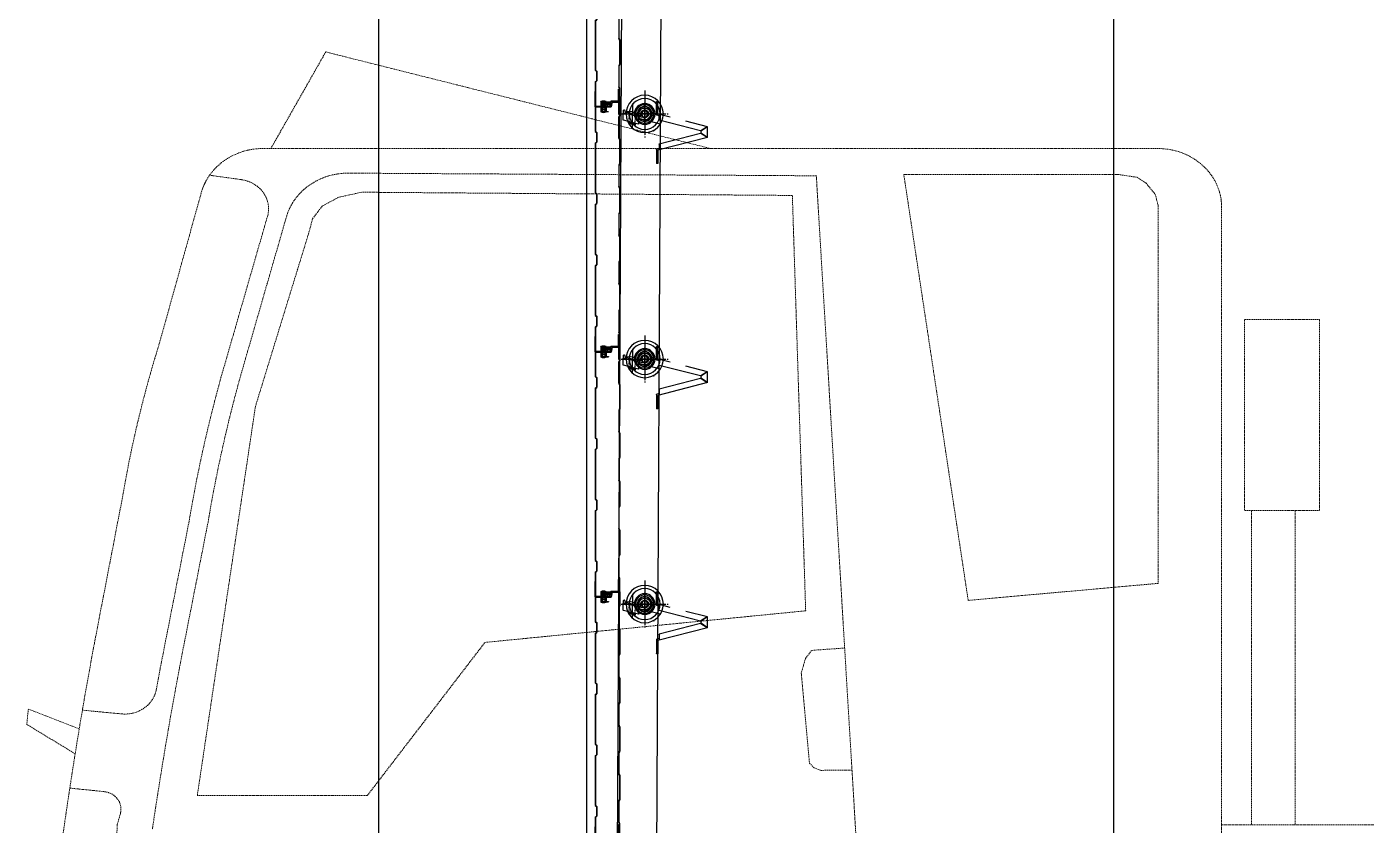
# Model space of a CAD drawing. Header units: millimetres. Extents: x 0 to 420000, y 0 to 297000.
# Drawn here: x 216794 to 219527, y 85034 to 86662 of the extents above; entities that cross this region are included whole.
import ezdxf

# ---------------------------------------------------------------- set-up
doc = ezdxf.new("R2010")
doc.units = ezdxf.units.MM
for name, pattern in [('CEN', [62, 60, -1, 0, -1]), ('HID', [2, 1.1, -0.9]), ('HIDDEN', [0.375, 0.25, -0.125])]:
    doc.linetypes.add(name, pattern=pattern)
for name, color, linetype in [('0-xref', 7, 'Continuous'), ('1', 3, 'Continuous'), ('8', 8, 'Continuous'), ('CEN', 1, 'CEN'), ('PANEL', 9, 'Continuous'), ('WID', 7, 'Continuous')]:
    doc.layers.add(name, color=color, linetype=linetype)
for name, color, linetype, lineweight in [('A-ELEV-LIN2', 7, 'Continuous', 25), ('A-XXXX-HATC', 8, 'Continuous', 18), ('A-XXXX-HID', 8, 'HIDDEN', 18)]:
    doc.layers.add(name, color=color, linetype=linetype, lineweight=lineweight)

# ---------------------------------------------------------------- blocks, each defined once
blk = doc.blocks.new('*X36')
at = {"color": 0}
for p, q in [((112.4, 374.8), (114.5, 376.8)), ((112.4, 374.9), (114.3, 376.8)), ((112.4, 375.1), (114.1, 376.8)), ((112.4, 375.2), (113.9, 376.8)), ((112.4, 375.4), (113.8, 376.8)), ((112.4, 375.6), (113.6, 376.8)), ((112.4, 375.8), (113.4, 376.8)), ((112.4, 376), (113.2, 376.8)), ((112.4, 376.1), (113.1, 376.8)), ((112.4, 376.3), (112.9, 376.8)), ((112.4, 376.5), (112.7, 376.8)), ((112.4, 376.7), (112.5, 376.8)), ((114.4, 374.8), (112.4, 376.8)), ((114.2, 374.8), (112.4, 376.6)), ((114, 374.8), (112.4, 376.4)), ((113.9, 374.8), (112.4, 376.2)), ((113.7, 374.8), (112.4, 376.1)), ((113.5, 374.8), (112.4, 375.9)), ((113.3, 374.8), (112.4, 375.7)), ((113.2, 374.8), (112.4, 375.5)), ((113, 374.8), (112.4, 375.3)), ((112.8, 374.8), (112.4, 375.2)), ((112.6, 374.8), (112.4, 375)), ((112.4, 374.8), (112.4, 374.8)), ((114.6, 374.8), (112.5, 376.8)), ((112.6, 374.8), (114.6, 376.8)), ((114.7, 374.8), (112.7, 376.8)), ((112.8, 374.8), (114.8, 376.8)), ((112.9, 374.8), (115, 376.8)), ((114.9, 374.8), (112.9, 376.8)), ((115.1, 374.8), (113, 376.8)), ((113.1, 374.8), (115.2, 376.8)), ((115.3, 374.8), (113.2, 376.8)), ((113.3, 374.8), (115.3, 376.8)), ((115.4, 374.8), (113.4, 376.8)), ((113.5, 374.8), (115.5, 376.8)), ((115.6, 374.8), (113.6, 376.8)), ((113.7, 374.8), (115.7, 376.8)), ((113.8, 374.8), (115.9, 376.8)), ((115.8, 374.8), (113.8, 376.8)), ((116, 374.8), (113.9, 376.8)), ((114, 374.8), (116.1, 376.8)), ((116.2, 374.8), (114.1, 376.8)), ((114.2, 374.8), (116.2, 376.8)), ((116.3, 374.8), (114.3, 376.8)), ((114.4, 374.8), (116.4, 376.8)), ((114.5, 374.8), (116.6, 376.8)), ((116.5, 374.8), (114.5, 376.8)), ((116.7, 374.8), (114.6, 376.8)), ((114.7, 374.8), (116.8, 376.8)), ((116.9, 374.8), (114.8, 376.8)), ((114.9, 374.8), (116.9, 376.8)), ((117, 374.8), (115, 376.8)), ((115.1, 374.8), (117.1, 376.8)), ((115.2, 374.8), (117.3, 376.8)), ((117.2, 374.8), (115.2, 376.8)), ((117.4, 374.8), (115.3, 376.8)), ((115.4, 374.8), (117.5, 376.8)), ((117.6, 374.8), (115.5, 376.8)), ((115.6, 374.8), (117.6, 376.8)), ((117.7, 374.8), (115.7, 376.8)), ((115.8, 374.8), (117.8, 376.8)), ((117.9, 374.8), (115.9, 376.8)), ((116, 374.8), (118, 376.8)), ((116.1, 374.8), (118.2, 376.8)), ((118.1, 374.8), (116.1, 376.8)), ((118.3, 374.8), (116.2, 376.8)), ((116.3, 374.8), (118.4, 376.8)), ((118.5, 374.8), (116.4, 376.8)), ((116.5, 374.8), (118.5, 376.8)), ((118.6, 374.8), (116.6, 376.8)), ((116.7, 374.8), (118.7, 376.8)), ((116.8, 374.8), (118.9, 376.8)), ((118.8, 374.8), (116.8, 376.8)), ((119, 374.8), (116.9, 376.8)), ((117, 374.8), (119.1, 376.8)), ((119.2, 374.8), (117.1, 376.8)), ((117.2, 374.8), (119.2, 376.8)), ((119.3, 374.8), (117.3, 376.8)), ((117.4, 374.8), (119.4, 376.8)), ((117.5, 374.8), (119.6, 376.8)), ((119.5, 374.8), (117.5, 376.8)), ((119.7, 374.8), (117.6, 376.8)), ((117.7, 374.8), (119.8, 376.8)), ((119.9, 374.8), (117.8, 376.8)), ((117.9, 374.8), (119.9, 376.8)), ((120, 374.8), (118, 376.8)), ((118.1, 374.8), (120.1, 376.8)), ((118.2, 374.8), (120.3, 376.8)), ((120.2, 374.8), (118.2, 376.8)), ((120.4, 374.8), (118.3, 376.8)), ((118.4, 374.8), (120.5, 376.8)), ((120.6, 374.8), (118.5, 376.8)), ((118.6, 374.8), (120.7, 376.8)), ((120.8, 374.8), (118.7, 376.8)), ((118.8, 374.8), (120.8, 376.8)), ((120.9, 374.8), (118.9, 376.8)), ((119, 374.8), (121, 376.8)), ((119.1, 374.8), (121.2, 376.8)), ((121.1, 374.8), (119.1, 376.8)), ((121.3, 374.8), (119.2, 376.8)), ((119.3, 374.8), (121.4, 376.8)), ((121.5, 374.8), (119.4, 376.8)), ((119.5, 374.8), (121.5, 376.8)), ((121.6, 374.8), (119.6, 376.8)), ((119.7, 374.8), (121.7, 376.8)), ((119.8, 374.8), (121.9, 376.8)), ((121.8, 374.8), (119.8, 376.8)), ((122, 374.8), (119.9, 376.8)), ((120, 374.8), (122.1, 376.8)), ((122.2, 374.8), (120.1, 376.8)), ((120.2, 374.8), (122.2, 376.8)), ((122.3, 374.8), (120.3, 376.8)), ((120.4, 374.8), (122.4, 376.8)), ((120.5, 374.8), (122.6, 376.8)), ((122.5, 374.8), (120.5, 376.8)), ((122.7, 374.8), (120.6, 376.8)), ((120.7, 374.8), (122.8, 376.8)), ((122.9, 374.8), (120.8, 376.8)), ((120.9, 374.8), (123, 376.8)), ((123.1, 374.8), (121, 376.8)), ((121.1, 374.8), (123.1, 376.8)), ((123.2, 374.8), (121.2, 376.8)), ((121.3, 374.8), (123.3, 376.8)), ((121.4, 374.8), (123.5, 376.8)), ((123.4, 374.8), (121.4, 376.8)), ((123.6, 374.8), (121.5, 376.8)), ((121.6, 374.8), (123.7, 376.8)), ((123.8, 374.8), (121.7, 376.8)), ((121.8, 374.8), (123.8, 376.8)), ((123.9, 374.8), (121.9, 376.8)), ((122, 374.8), (124, 376.8)), ((122.1, 374.8), (124.2, 376.8)), ((124.1, 374.8), (122.1, 376.8)), ((124.3, 374.8), (122.2, 376.8)), ((122.3, 374.8), (124.4, 376.8)), ((124.5, 374.8), (122.4, 376.8)), ((122.5, 374.8), (124.5, 376.8)), ((124.6, 374.8), (122.6, 376.8)), ((122.7, 374.8), (124.7, 376.8)), ((122.8, 374.8), (124.9, 376.8)), ((124.8, 374.8), (122.8, 376.8)), ((125, 374.8), (122.9, 376.8)), ((123, 374.8), (125.1, 376.8)), ((125.2, 374.8), (123.1, 376.8)), ((123.2, 374.8), (125.2, 376.8)), ((125.3, 374.8), (123.3, 376.8)), ((123.4, 374.8), (125.4, 376.8)), ((125.5, 374.8), (123.5, 376.8)), ((123.6, 374.8), (125.6, 376.8)), ((123.7, 374.8), (125.8, 376.8)), ((125.7, 374.8), (123.7, 376.8)), ((125.9, 374.8), (123.8, 376.8)), ((123.9, 374.8), (126, 376.8)), ((126.1, 374.8), (124, 376.8)), ((124.1, 374.8), (126.1, 376.8)), ((126.2, 374.8), (124.2, 376.8)), ((124.3, 374.8), (126.3, 376.8)), ((124.4, 374.8), (126.5, 376.8)), ((126.4, 374.8), (124.4, 376.8)), ((126.6, 374.8), (124.5, 376.8)), ((124.6, 374.8), (126.7, 376.8)), ((126.8, 374.8), (124.7, 376.8)), ((124.8, 374.8), (126.8, 376.8)), ((126.9, 374.8), (124.9, 376.8)), ((125, 374.8), (127, 376.8)), ((125.1, 374.8), (127.2, 376.8)), ((127.1, 374.8), (125.1, 376.8)), ((127.3, 374.8), (125.2, 376.8)), ((125.3, 374.8), (127.4, 376.8)), ((127.5, 374.8), (125.4, 376.8)), ((125.5, 374.8), (127.5, 376.8)), ((127.6, 374.8), (125.6, 376.8)), ((125.7, 374.8), (127.7, 376.8)), ((127.8, 374.8), (125.8, 376.8)), ((125.9, 374.8), (127.9, 376.8)), ((126, 374.8), (128.1, 376.8)), ((128, 374.8), (126, 376.8)), ((128.2, 374.8), (126.1, 376.8)), ((126.2, 374.8), (128.3, 376.8)), ((128.4, 374.8), (126.3, 376.8)), ((126.4, 374.8), (128.4, 376.8)), ((128.5, 374.8), (126.5, 376.8)), ((126.6, 374.8), (128.6, 376.8)), ((126.7, 374.8), (128.8, 376.8)), ((128.7, 374.8), (126.7, 376.8)), ((128.9, 374.8), (126.8, 376.8)), ((126.9, 374.8), (129, 376.8)), ((129.1, 374.8), (127, 376.8)), ((127.1, 374.8), (129.1, 376.8)), ((129.2, 374.8), (127.2, 376.8)), ((127.3, 374.8), (129.3, 376.8)), ((127.4, 374.8), (129.5, 376.8)), ((129.4, 374.8), (127.4, 376.8)), ((129.6, 374.8), (127.5, 376.8)), ((127.6, 374.8), (129.7, 376.8)), ((129.8, 374.8), (127.7, 376.8)), ((127.8, 374.8), (129.8, 376.8)), ((129.9, 374.8), (127.9, 376.8)), ((128, 374.8), (130, 376.8)), ((128.1, 374.8), (130.2, 376.8)), ((130.1, 374.8), (128.1, 376.8)), ((130.3, 374.8), (128.2, 376.8)), ((128.3, 374.8), (130.4, 376.8)), ((130.5, 374.8), (128.4, 376.8)), ((128.5, 374.8), (130.6, 376.8)), ((130.7, 374.8), (128.6, 376.8)), ((128.7, 374.8), (130.7, 376.8)), ((130.8, 374.8), (128.8, 376.8)), ((128.9, 374.8), (130.9, 376.8)), ((129, 374.8), (131.1, 376.8)), ((131, 374.8), (129, 376.8)), ((131.2, 374.8), (129.1, 376.8)), ((129.2, 374.8), (131.3, 376.8)), ((131.4, 374.8), (129.3, 376.8)), ((129.4, 374.8), (131.4, 376.8)), ((131.5, 374.8), (129.5, 376.8)), ((129.6, 374.8), (131.6, 376.8)), ((129.7, 374.8), (131.8, 376.8)), ((131.7, 374.8), (129.7, 376.8)), ((131.9, 374.8), (129.8, 376.8)), ((129.9, 374.8), (132, 376.8)), ((132.1, 374.8), (130, 376.8)), ((130.1, 374.8), (132.1, 376.8)), ((132.2, 374.8), (130.2, 376.8)), ((130.3, 374.8), (132.3, 376.8)), ((130.4, 374.8), (132.5, 376.8)), ((132.4, 374.8), (130.4, 376.8)), ((132.6, 374.8), (130.5, 376.8)), ((130.6, 374.8), (132.7, 376.8)), ((132.8, 374.8), (130.7, 376.8)), ((130.8, 374.8), (132.9, 376.8)), ((133, 374.8), (130.9, 376.8)), ((131, 374.8), (133, 376.8)), ((133.1, 374.8), (131.1, 376.8)), ((131.2, 374.8), (133.2, 376.8)), ((131.3, 374.8), (133.4, 376.8)), ((133.3, 374.8), (131.3, 376.8)), ((133.5, 374.8), (131.4, 376.8)), ((131.5, 374.8), (133.6, 376.8)), ((133.7, 374.8), (131.6, 376.8)), ((131.7, 374.8), (133.7, 376.8)), ((133.8, 374.8), (131.8, 376.8)), ((131.9, 374.8), (133.9, 376.8)), ((132, 374.8), (134.1, 376.8)), ((134, 374.8), (132, 376.8)), ((134.2, 374.8), (132.1, 376.8)), ((132.2, 374.8), (134.3, 376.8)), ((134.4, 374.8), (132.3, 376.8)), ((132.4, 374.8), (134.4, 376.8)), ((134.5, 374.8), (132.5, 376.8)), ((132.6, 374.8), (134.6, 376.8)), ((132.7, 374.8), (134.8, 376.8)), ((134.7, 374.8), (132.7, 376.8)), ((134.9, 374.8), (132.8, 376.8)), ((132.9, 374.8), (135, 376.8)), ((135.1, 374.8), (133, 376.8)), ((133.1, 374.8), (135.1, 376.8)), ((135.2, 374.8), (133.2, 376.8)), ((133.3, 374.8), (135.3, 376.8)), ((135.4, 374.8), (133.4, 376.8)), ((133.5, 374.8), (135.5, 376.8)), ((133.6, 374.8), (135.7, 376.8)), ((135.6, 374.8), (133.6, 376.8)), ((135.8, 374.8), (133.7, 376.8)), ((133.8, 374.8), (135.9, 376.8)), ((136, 374.8), (133.9, 376.8)), ((134, 374.8), (136, 376.8)), ((136.1, 374.8), (134.1, 376.8)), ((134.2, 374.8), (136.2, 376.8)), ((134.3, 374.8), (136.4, 376.8)), ((136.3, 374.8), (134.3, 376.8)), ((136.5, 374.8), (134.4, 376.8)), ((134.5, 374.8), (136.6, 376.8)), ((136.7, 374.8), (134.6, 376.8)), ((134.7, 374.8), (136.7, 376.8)), ((136.8, 374.8), (134.8, 376.8)), ((134.9, 374.8), (136.9, 376.8)), ((136.9, 374.9), (135, 376.8)), ((135, 374.8), (136.9, 376.6)), ((136.9, 375.1), (135.1, 376.8)), ((135.2, 374.8), (136.9, 376.4)), ((136.9, 375.2), (135.3, 376.8)), ((135.4, 374.8), (136.9, 376.2)), ((136.9, 375.4), (135.5, 376.8)), ((135.6, 374.8), (136.9, 376.1)), ((136.9, 375.6), (135.7, 376.8)), ((135.8, 374.8), (136.9, 375.9)), ((136.9, 375.8), (135.9, 376.8)), ((135.9, 374.8), (136.9, 375.7)), ((136.9, 375.9), (136, 376.8)), ((136.1, 374.8), (136.9, 375.5)), ((136.9, 376.1), (136.2, 376.8)), ((136.3, 374.8), (136.9, 375.4)), ((136.9, 376.3), (136.4, 376.8)), ((136.5, 374.8), (136.9, 375.2)), ((136.9, 376.5), (136.6, 376.8)), ((136.6, 374.8), (136.9, 375)), ((136.9, 376.7), (136.7, 376.8)), ((136.8, 374.8), (136.9, 374.8))]:
    blk.add_line(p, q, dxfattribs=at)
blk = doc.blocks.new('*X35')
at = {"color": 0}
for p, q in [((586.9, 374.9), (588.8, 376.8)), ((586.9, 375.1), (588.6, 376.8)), ((586.9, 375.3), (588.4, 376.8)), ((586.9, 375.5), (588.2, 376.8)), ((586.9, 375.6), (588.1, 376.8)), ((586.9, 375.8), (587.9, 376.8)), ((586.9, 376), (587.7, 376.8)), ((586.9, 376.2), (587.5, 376.8)), ((586.9, 376.3), (587.3, 376.8)), ((586.9, 376.5), (587.2, 376.8)), ((586.9, 376.7), (587, 376.8)), ((588.9, 374.8), (586.9, 376.7)), ((588.7, 374.8), (586.9, 376.6)), ((588.5, 374.8), (586.9, 376.4)), ((588.3, 374.8), (586.9, 376.2)), ((588.2, 374.8), (586.9, 376)), ((588, 374.8), (586.9, 375.8)), ((587.8, 374.8), (586.9, 375.7)), ((587.6, 374.8), (586.9, 375.5)), ((587.4, 374.8), (586.9, 375.3)), ((587.3, 374.8), (586.9, 375.1)), ((587.1, 374.8), (586.9, 375)), ((586.9, 374.8), (586.9, 374.8)), ((589, 374.8), (587, 376.8)), ((587.1, 374.8), (589.1, 376.8)), ((587.2, 374.8), (589.3, 376.8)), ((589.2, 374.8), (587.2, 376.8)), ((589.4, 374.8), (587.3, 376.8)), ((587.4, 374.8), (589.5, 376.8)), ((589.6, 374.8), (587.5, 376.8)), ((587.6, 374.8), (589.6, 376.8)), ((589.7, 374.8), (587.7, 376.8)), ((587.8, 374.8), (589.8, 376.8)), ((587.9, 374.8), (590, 376.8)), ((589.9, 374.8), (587.9, 376.8)), ((590.1, 374.8), (588, 376.8)), ((588.1, 374.8), (590.2, 376.8)), ((590.3, 374.8), (588.2, 376.8)), ((588.3, 374.8), (590.3, 376.8)), ((590.4, 374.8), (588.4, 376.8)), ((588.5, 374.8), (590.5, 376.8)), ((590.6, 374.8), (588.6, 376.8)), ((588.7, 374.8), (590.7, 376.8)), ((588.8, 374.8), (590.9, 376.8)), ((590.8, 374.8), (588.8, 376.8)), ((591, 374.8), (588.9, 376.8)), ((589, 374.8), (591.1, 376.8)), ((591.2, 374.8), (589.1, 376.8)), ((589.2, 374.8), (591.2, 376.8)), ((591.3, 374.8), (589.3, 376.8)), ((589.4, 374.8), (591.4, 376.8)), ((589.5, 374.8), (591.6, 376.8)), ((591.5, 374.8), (589.5, 376.8)), ((591.7, 374.8), (589.6, 376.8)), ((589.7, 374.8), (591.8, 376.8)), ((591.9, 374.8), (589.8, 376.8)), ((589.9, 374.8), (591.9, 376.8)), ((592, 374.8), (590, 376.8)), ((590.1, 374.8), (592.1, 376.8)), ((590.2, 374.8), (592.3, 376.8)), ((592.2, 374.8), (590.2, 376.8)), ((592.4, 374.8), (590.3, 376.8)), ((590.4, 374.8), (592.5, 376.8)), ((592.6, 374.8), (590.5, 376.8)), ((590.6, 374.8), (592.6, 376.8)), ((592.7, 374.8), (590.7, 376.8)), ((590.8, 374.8), (592.8, 376.8)), ((592.9, 374.8), (590.9, 376.8)), ((591, 374.8), (593, 376.8)), ((591.1, 374.8), (593.2, 376.8)), ((593.1, 374.8), (591.1, 376.8)), ((593.3, 374.8), (591.2, 376.8)), ((591.3, 374.8), (593.4, 376.8)), ((593.5, 374.8), (591.4, 376.8)), ((591.5, 374.8), (593.5, 376.8)), ((593.6, 374.8), (591.6, 376.8)), ((591.7, 374.8), (593.7, 376.8)), ((591.8, 374.8), (593.9, 376.8)), ((593.8, 374.8), (591.8, 376.8)), ((594, 374.8), (591.9, 376.8)), ((592, 374.8), (594.1, 376.8)), ((594.2, 374.8), (592.1, 376.8)), ((592.2, 374.8), (594.2, 376.8)), ((594.3, 374.8), (592.3, 376.8)), ((592.4, 374.8), (594.4, 376.8)), ((592.5, 374.8), (594.6, 376.8)), ((594.5, 374.8), (592.5, 376.8)), ((594.7, 374.8), (592.6, 376.8)), ((592.7, 374.8), (594.8, 376.8)), ((594.9, 374.8), (592.8, 376.8)), ((592.9, 374.8), (594.9, 376.8)), ((595, 374.8), (593, 376.8)), ((593.1, 374.8), (595.1, 376.8)), ((593.2, 374.8), (595.3, 376.8)), ((595.2, 374.8), (593.2, 376.8)), ((595.4, 374.8), (593.3, 376.8)), ((593.4, 374.8), (595.5, 376.8)), ((595.6, 374.8), (593.5, 376.8)), ((593.6, 374.8), (595.7, 376.8)), ((595.8, 374.8), (593.7, 376.8)), ((593.8, 374.8), (595.8, 376.8)), ((595.9, 374.8), (593.9, 376.8)), ((594, 374.8), (596, 376.8)), ((594.1, 374.8), (596.2, 376.8)), ((596.1, 374.8), (594.1, 376.8)), ((596.3, 374.8), (594.2, 376.8)), ((594.3, 374.8), (596.4, 376.8)), ((596.5, 374.8), (594.4, 376.8)), ((594.5, 374.8), (596.5, 376.8)), ((596.6, 374.8), (594.6, 376.8)), ((594.7, 374.8), (596.7, 376.8)), ((594.8, 374.8), (596.9, 376.8)), ((596.8, 374.8), (594.8, 376.8)), ((597, 374.8), (594.9, 376.8)), ((595, 374.8), (597.1, 376.8)), ((597.2, 374.8), (595.1, 376.8)), ((595.2, 374.8), (597.2, 376.8)), ((597.3, 374.8), (595.3, 376.8)), ((595.4, 374.8), (597.4, 376.8)), ((595.5, 374.8), (597.6, 376.8)), ((597.5, 374.8), (595.5, 376.8)), ((597.7, 374.8), (595.6, 376.8)), ((595.7, 374.8), (597.8, 376.8)), ((597.9, 374.8), (595.8, 376.8)), ((595.9, 374.8), (598, 376.8)), ((598, 374.8), (596, 376.8)), ((596.1, 374.8), (598.1, 376.8)), ((598.2, 374.8), (596.2, 376.8)), ((596.3, 374.8), (598.3, 376.8)), ((596.4, 374.8), (598.5, 376.8)), ((598.4, 374.8), (596.4, 376.8)), ((598.6, 374.8), (596.5, 376.8)), ((596.6, 374.8), (598.7, 376.8)), ((598.8, 374.8), (596.7, 376.8)), ((596.8, 374.8), (598.8, 376.8)), ((598.9, 374.8), (596.9, 376.8)), ((597, 374.8), (599, 376.8)), ((597.1, 374.8), (599.2, 376.8)), ((599.1, 374.8), (597.1, 376.8)), ((599.3, 374.8), (597.2, 376.8)), ((597.3, 374.8), (599.4, 376.8)), ((599.5, 374.8), (597.4, 376.8)), ((597.5, 374.8), (599.5, 376.8)), ((599.6, 374.8), (597.6, 376.8)), ((597.7, 374.8), (599.7, 376.8)), ((597.8, 374.8), (599.9, 376.8)), ((599.8, 374.8), (597.8, 376.8)), ((600, 374.8), (597.9, 376.8)), ((598, 374.8), (600.1, 376.8)), ((600.2, 374.8), (598.1, 376.8)), ((598.2, 374.8), (600.2, 376.8)), ((600.3, 374.8), (598.3, 376.8)), ((598.4, 374.8), (600.4, 376.8)), ((600.5, 374.8), (598.5, 376.8)), ((598.6, 374.8), (600.6, 376.8)), ((598.7, 374.8), (600.8, 376.8)), ((600.7, 374.8), (598.7, 376.8)), ((600.9, 374.8), (598.8, 376.8)), ((598.9, 374.8), (601, 376.8)), ((601.1, 374.8), (599, 376.8)), ((599.1, 374.8), (601.1, 376.8)), ((601.2, 374.8), (599.2, 376.8)), ((599.3, 374.8), (601.3, 376.8)), ((599.4, 374.8), (601.5, 376.8)), ((601.4, 374.8), (599.4, 376.8)), ((601.6, 374.8), (599.5, 376.8)), ((599.6, 374.8), (601.7, 376.8)), ((601.8, 374.8), (599.7, 376.8)), ((599.8, 374.8), (601.8, 376.8)), ((601.9, 374.8), (599.9, 376.8)), ((600, 374.8), (602, 376.8)), ((600.1, 374.8), (602.2, 376.8)), ((602.1, 374.8), (600.1, 376.8)), ((602.3, 374.8), (600.2, 376.8)), ((600.3, 374.8), (602.4, 376.8)), ((602.5, 374.8), (600.4, 376.8)), ((600.5, 374.8), (602.5, 376.8)), ((602.6, 374.8), (600.6, 376.8)), ((600.7, 374.8), (602.7, 376.8)), ((600.8, 374.8), (602.9, 376.8)), ((602.8, 374.8), (600.8, 376.8)), ((603, 374.8), (600.9, 376.8)), ((601, 374.8), (603.1, 376.8)), ((603.2, 374.8), (601.1, 376.8)), ((601.2, 374.8), (603.3, 376.8)), ((603.4, 374.8), (601.3, 376.8)), ((601.4, 374.8), (603.4, 376.8)), ((603.5, 374.8), (601.5, 376.8)), ((601.6, 374.8), (603.6, 376.8)), ((601.7, 374.8), (603.8, 376.8)), ((603.7, 374.8), (601.7, 376.8)), ((603.9, 374.8), (601.8, 376.8)), ((601.9, 374.8), (604, 376.8)), ((604.1, 374.8), (602, 376.8)), ((602.1, 374.8), (604.1, 376.8)), ((604.2, 374.8), (602.2, 376.8)), ((602.3, 374.8), (604.3, 376.8)), ((602.4, 374.8), (604.5, 376.8)), ((604.4, 374.8), (602.4, 376.8)), ((604.6, 374.8), (602.5, 376.8)), ((602.6, 374.8), (604.7, 376.8)), ((604.8, 374.8), (602.7, 376.8)), ((602.8, 374.8), (604.8, 376.8)), ((604.9, 374.8), (602.9, 376.8)), ((603, 374.8), (605, 376.8)), ((603.1, 374.8), (605.2, 376.8)), ((605.1, 374.8), (603.1, 376.8)), ((605.3, 374.8), (603.2, 376.8)), ((603.3, 374.8), (605.4, 376.8)), ((605.5, 374.8), (603.4, 376.8)), ((603.5, 374.8), (605.6, 376.8)), ((605.7, 374.8), (603.6, 376.8)), ((603.7, 374.8), (605.7, 376.8)), ((605.8, 374.8), (603.8, 376.8)), ((603.9, 374.8), (605.9, 376.8)), ((604, 374.8), (606.1, 376.8)), ((606, 374.8), (604, 376.8)), ((606.2, 374.8), (604.1, 376.8)), ((604.2, 374.8), (606.3, 376.8)), ((606.4, 374.8), (604.3, 376.8)), ((604.4, 374.8), (606.4, 376.8)), ((606.5, 374.8), (604.5, 376.8)), ((604.6, 374.8), (606.6, 376.8)), ((604.7, 374.8), (606.8, 376.8)), ((606.7, 374.8), (604.7, 376.8)), ((606.9, 374.8), (604.8, 376.8)), ((604.9, 374.8), (607, 376.8)), ((607.1, 374.8), (605, 376.8)), ((605.1, 374.8), (607.1, 376.8)), ((607.2, 374.8), (605.2, 376.8)), ((605.3, 374.8), (607.3, 376.8)), ((605.4, 374.8), (607.5, 376.8)), ((607.4, 374.8), (605.4, 376.8)), ((607.6, 374.8), (605.5, 376.8)), ((605.6, 374.8), (607.7, 376.8)), ((607.8, 374.8), (605.7, 376.8)), ((605.8, 374.8), (607.8, 376.8)), ((607.9, 374.8), (605.9, 376.8)), ((606, 374.8), (608, 376.8)), ((608.1, 374.8), (606.1, 376.8)), ((606.2, 374.8), (608.2, 376.8)), ((606.3, 374.8), (608.4, 376.8)), ((608.3, 374.8), (606.3, 376.8)), ((608.5, 374.8), (606.4, 376.8)), ((606.5, 374.8), (608.6, 376.8)), ((608.7, 374.8), (606.6, 376.8)), ((606.7, 374.8), (608.7, 376.8)), ((608.8, 374.8), (606.8, 376.8)), ((606.9, 374.8), (608.9, 376.8)), ((607, 374.8), (609.1, 376.8)), ((609, 374.8), (607, 376.8)), ((609.2, 374.8), (607.1, 376.8)), ((607.2, 374.8), (609.3, 376.8)), ((609.4, 374.8), (607.3, 376.8)), ((607.4, 374.8), (609.4, 376.8)), ((609.5, 374.8), (607.5, 376.8)), ((607.6, 374.8), (609.6, 376.8)), ((607.7, 374.8), (609.8, 376.8)), ((609.7, 374.8), (607.7, 376.8)), ((609.9, 374.8), (607.8, 376.8)), ((607.9, 374.8), (610, 376.8)), ((610.1, 374.8), (608, 376.8)), ((608.1, 374.8), (610.1, 376.8)), ((610.2, 374.8), (608.2, 376.8)), ((608.3, 374.8), (610.3, 376.8)), ((610.4, 374.8), (608.4, 376.8)), ((608.5, 374.8), (610.5, 376.8)), ((608.6, 374.8), (610.7, 376.8)), ((610.6, 374.8), (608.6, 376.8)), ((610.8, 374.8), (608.7, 376.8)), ((608.8, 374.8), (610.9, 376.8)), ((611, 374.8), (608.9, 376.8)), ((609, 374.8), (611, 376.8)), ((611.1, 374.8), (609.1, 376.8)), ((609.2, 374.8), (611.2, 376.8)), ((611.3, 374.8), (609.3, 376.8)), ((611.4, 374.9), (609.4, 376.8)), ((609.5, 374.8), (611.4, 376.6)), ((611.4, 375), (609.6, 376.8)), ((609.7, 374.8), (611.4, 376.4)), ((611.4, 375.2), (609.8, 376.8)), ((609.9, 374.8), (611.4, 376.3)), ((611.4, 375.4), (610, 376.8)), ((610, 374.8), (611.4, 376.1)), ((611.4, 375.6), (610.1, 376.8)), ((610.2, 374.8), (611.4, 375.9)), ((611.4, 375.7), (610.3, 376.8)), ((610.4, 374.8), (611.4, 375.7)), ((611.4, 375.9), (610.5, 376.8)), ((610.6, 374.8), (611.4, 375.6)), ((611.4, 376.1), (610.7, 376.8)), ((610.7, 374.8), (611.4, 375.4)), ((611.4, 376.3), (610.8, 376.8)), ((610.9, 374.8), (611.4, 375.2)), ((611.4, 376.4), (611, 376.8)), ((611.1, 374.8), (611.4, 375)), ((611.4, 376.6), (611.2, 376.8)), ((611.3, 374.8), (611.4, 374.9))]:
    blk.add_line(p, q, dxfattribs=at)
blk = doc.blocks.new('OHD-550-S')
at = {"layer": 'A-XXXX-HATC'}
h = blk.add_hatch(dxfattribs=at)
h.set_pattern_fill('ANSI37', color=256, scale=0.1)
h.paths.add_polyline_path([(-7.8, -10), (-7.3, -10), (-7.3, -10.5, -0.183952), (-18.3, -10.5), (-18.3, -10), (-17.8, -10), (-17.8, 0), (-18.3, 0, -0.183952), (-7.3, 0), (-7.8, 0)])
h.paths.add_polyline_path([(-9.8, -4), (-9.8, -1.5, 0.353166), (-10, -1.3, 0.106822), (-15.7, -1.3, 0.353165), (-15.8, -1.5), (-15.8, -4, 0.414214), (-15.6, -4.2), (-10, -4.2, 0.414214)], flags=16)
h.paths.add_polyline_path([(-10, -6.2), (-15.6, -6.2, 0.414214), (-15.8, -6.4), (-15.8, -9, 0.353167), (-15.7, -9.2, 0.106822), (-10, -9.2, 0.353167), (-9.8, -9), (-9.8, -6.4, 0.414214)], flags=16)
h = blk.add_hatch(dxfattribs=at)
h.set_pattern_fill('ANSI37', color=256, scale=0.1)
h.paths.add_polyline_path([(-7.8, -500), (-7.3, -500, -0.183952), (-18.3, -500), (-17.8, -500), (-17.8, -490), (-18.3, -490), (-18.3, -489.5, -0.183952), (-7.3, -489.5), (-7.3, -490), (-7.8, -490)])
h.paths.add_polyline_path([(-9.8, -495.9, 0.414214), (-10, -495.8), (-15.6, -495.8, 0.414214), (-15.8, -495.9), (-15.8, -498.5, 0.353166), (-15.7, -498.7, 0.106822), (-10, -498.7, 0.353167), (-9.8, -498.5)], flags=16)
h.paths.add_polyline_path([(-9.8, -493.5), (-9.8, -491, 0.353166), (-10, -490.8, 0.106822), (-15.7, -490.8, 0.353167), (-15.8, -491), (-15.8, -493.5, 0.414214), (-15.6, -493.8), (-10, -493.8, 0.414214)], flags=16)
h = blk.add_hatch(dxfattribs=at)
h.set_pattern_fill('ANSI37', color=256, scale=0.1)
h.paths.add_polyline_path([(-4.5, -491), (-3.6, -490.9), (1.6, -491.4, -0.151824), (3.1, -492.7, -0.386669), (2.9, -496.4, -0.178134), (1.2, -496.4, -0.298755), (0.8, -492.4, 0.584984), (0.6, -492), (-2.2, -491.8, 0.709673), (-2.3, -492, -1.396457), (-7.3, -494.2), (-7.3, -493.7, -0.389014)])
h.paths.add_polyline_path([(1.6, -495.9, -0.329487), (1.6, -492.2, -0.09197), (2.6, -493, -0.386814), (2.5, -495.9, -0.102245)], flags=16)
for p, q in [((-29.8, 0), (-29.8, -50.6)), ((-29.8, 0), (-17.8, 0)), ((-17.8, -10), (-17.8, 0)), ((-7.8, -10), (-7.8, 0)), ((-7.8, 0), (2.2, 0)), ((4.2, 10), (2.2, 0)), ((4.6, 9.5), (2.6, -0.5)), ((4.2, 10), (20.2, 10)), ((4.6, 9.5), (19.7, 9.5)), ((19.7, 9.5), (19.7, -17.2)), ((20.2, 10), (20.2, -17.5)), ((-29.3, -0.5), (-29.3, -50.2)), ((-29.3, -0.5), (-18.3, -0.5)), ((-18.3, -0.5), (-18.3, -10)), ((-17.8, -10), (-18.3, -10)), ((-7.8, -10), (-2.8, -10)), ((-7.3, -0.5), (2.6, -0.5)), ((-7.3, -0.5), (-7.3, -9.5)), ((-7.3, -9.5), (-2.8, -9.5)), ((-2.8, -9.5), (-2.8, -10)), ((19.7, -17.2), (18.2, -20.4)), ((18.2, -63.6), (18.2, -20.4)), ((20.2, -17.6), (18.7, -20.8)), ((18.7, -20.8), (18.7, -63.2)), ((-29.8, -50.6), (-27.3, -52.8)), ((-29.3, -50.2), (-26.8, -52.5)), ((-27.3, -52.8), (-27.3, -72.2)), ((-26.8, -52.5), (-26.8, -72.5)), ((-29.8, -74.4), (-27.3, -72.2)), ((-29.8, -74.4), (-29.8, -175.6)), ((-29.3, -74.8), (-26.8, -72.5)), ((-29.3, -74.8), (-29.3, -175.2)), ((19.7, -67.1), (18.2, -63.6)), ((20.2, -66.8), (18.7, -63.2)), ((19.7, -67.1), (19.7, -115.9)), ((20.2, -66.8), (20.2, -116.2)), ((19.7, -115.9), (18.2, -119.4)), ((18.2, -119.4), (18.2, -162.6)), ((20.2, -116.2), (18.7, -119.8)), ((18.7, -162.2), (18.7, -119.8)), ((19.7, -166.1), (18.2, -162.6)), ((20.2, -165.8), (18.7, -162.2)), ((-29.8, -175.6), (-27.3, -177.8)), ((-29.3, -175.2), (-26.8, -177.5)), ((-27.3, -177.8), (-27.3, -197.2)), ((-26.8, -177.5), (-26.8, -197.5)), ((19.7, -166.1), (19.7, -214.9)), ((20.2, -165.8), (20.2, -215.2)), ((-29.8, -199.4), (-27.3, -197.2)), ((-29.8, -199.4), (-29.8, -300.6)), ((-29.3, -199.8), (-26.8, -197.5)), ((-29.3, -199.8), (-29.3, -300.2)), ((19.7, -214.9), (18.2, -218.4)), ((18.2, -218.4), (18.2, -261.6)), ((20.2, -215.2), (18.7, -218.8)), ((18.7, -261.2), (18.7, -218.8)), ((19.7, -265.1), (18.2, -261.6)), ((20.2, -264.8), (18.7, -261.2)), ((19.7, -265.1), (19.7, -313.9)), ((20.2, -264.8), (20.2, -314.2)), ((-29.8, -300.6), (-27.3, -302.8)), ((-29.3, -300.2), (-26.8, -302.5)), ((-29.8, -324.4), (-27.3, -322.2)), ((-29.8, -324.4), (-29.8, -425.6)), ((-29.3, -324.8), (-26.8, -322.5)), ((-29.3, -324.8), (-29.3, -425.2)), ((-27.3, -302.8), (-27.3, -322.2)), ((-26.8, -302.5), (-26.8, -322.5)), ((19.7, -313.9), (18.2, -317.4)), ((18.2, -317.4), (18.2, -360.6)), ((20.2, -314.2), (18.7, -317.8)), ((18.7, -360.2), (18.7, -317.8)), ((19.7, -364.1), (18.2, -360.6)), ((20.2, -363.8), (18.7, -360.2)), ((19.7, -364.1), (19.7, -412.9)), ((20.2, -363.8), (20.2, -413.2)), ((-29.8, -425.6), (-27.3, -427.8)), ((-29.3, -425.2), (-26.8, -427.5)), ((-27.3, -427.8), (-27.3, -447.2)), ((-26.8, -427.5), (-26.8, -447.5)), ((19.7, -412.9), (18.2, -416.4)), ((18.2, -416.4), (18.2, -459.6)), ((20.2, -413.2), (18.7, -416.8)), ((18.7, -459.2), (18.7, -416.8)), ((-29.8, -449.4), (-27.3, -447.2)), ((-29.8, -449.4), (-29.8, -500)), ((-29.3, -449.8), (-26.8, -447.5)), ((-29.3, -449.8), (-29.3, -499.5)), ((19.7, -463.1), (18.2, -459.6)), ((20.2, -462.8), (18.7, -459.2)), ((19.7, -489), (19.7, -463.1)), ((20.2, -489.5), (20.2, -462.8)), ((-29.8, -500), (-29.8, -468.8)), ((-18.3, -490), (-18.3, -499.5)), ((-17.8, -490), (-18.3, -490)), ((-17.8, -500), (-17.8, -490)), ((-7.8, -500), (-7.8, -490)), ((-7.8, -490), (1.2, -490)), ((-7.3, -499.5), (-7.3, -490.5)), ((-7.3, -490.5), (1.2, -490.5)), ((1.2, -490), (2.2, -489)), ((1.2, -490.5), (2.2, -489.5)), ((19.7, -489), (2.2, -489)), ((20.2, -489.5), (2.2, -489.5)), ((-17.8, -500), (-29.8, -500)), ((-18.3, -499.5), (-29.3, -499.5)), ((-18.3, -500), (-18.3, -499.5)), ((-7.8, -500), (-1.2, -500)), ((-7.3, -499.5), (-1.7, -499.5)), ((-2, -495.5), (-1.5, -496))]:
    blk.add_line(p, q)
blk.add_lwpolyline([(-0.3, -495.4, -0.221108), (-0.7, -498.5, -0.414214), (-1.7, -499.5)], format="xyb")
for centre, radius, start, end in [((0.8, -497.8), 3.6, 115.3904, 141.0103), ((0, -497.1), 1.9, 112.645, 142.9468), ((-1.2, -499), 1, 270, 0), ((-0.4, -494.8), 0.4, 42.9763, 132.7516), ((-0.5, -495.5), 0.25, 22.5673, 154.4616), ((-4.8, -496.7), 5.15, 334.0173, 25.3584)]:
    blk.add_arc(centre, radius, start, end)
at = {"layer": 'WID'}
for p, q in [((17.6, 9.5), (17.6, -15)), ((-18.3, -10), (-18.3, -10.5)), ((-7.3, -10.5), (-7.3, -10)), ((17.6, -15), (19.7, -15)), ((17.6, -489), (17.6, -464.5)), ((17.6, -464.5), (19.7, -464.5)), ((-18.3, -490), (-18.3, -489.5)), ((-7.3, -489.5), (-7.3, -490)), ((-3.6, -490.9), (-4.5, -491)), ((-3.6, -490.9), (1.6, -491.4)), ((-2.2, -491.8), (0.6, -492))]:
    blk.add_line(p, q, dxfattribs=at)
for points in [[(-10, -4.2, 0.414214), (-9.8, -4), (-9.8, -1.5, 0.353163), (-10, -1.3, 0.106823), (-15.7, -1.3, 0.353163), (-15.8, -1.5), (-15.8, -4, 0.414214), (-15.6, -4.2)], [(-10, -9.2, 0.353163), (-9.8, -9), (-9.8, -6.4, 0.414214), (-10, -6.2), (-15.6, -6.2, 0.414214), (-15.8, -6.4), (-15.8, -9, 0.353163), (-15.7, -9.2, 0.106823)], [(-10, -490.8, -0.353163), (-9.8, -491), (-9.8, -493.5, -0.414214), (-10, -493.8), (-15.6, -493.8, -0.414214), (-15.8, -493.5), (-15.8, -491, -0.353163), (-15.7, -490.8, -0.106823)], [(-10, -495.8, -0.414214), (-9.8, -495.9), (-9.8, -498.5, -0.353163), (-10, -498.7, -0.106823), (-15.7, -498.7, -0.353163), (-15.8, -498.5), (-15.8, -495.9, -0.414214), (-15.6, -495.8)]]:
    blk.add_lwpolyline(points, format="xyb", close=True, dxfattribs=at)
blk.add_lwpolyline([(1.6, -491.4, -0.151824), (3.1, -492.7, -0.386669), (2.9, -496.4, -0.178134), (1.2, -496.4, -0.300876), (0.8, -492.4)], format="xyb", dxfattribs=at)
for centre, radius, start, end in [((-12.8, -14.4), 15.5, 69.1537, 110.8463), ((-12.8, 3.9), 15.5, 249.1537, 290.8463), ((-12.8, -503.9), 15.5, 69.1537, 110.8463), ((-4.4, -493.9), 2.9, 90.5168, 42.0944), ((-2.2, -491.9), 0.1, 90, 221.1373), ((-12.8, -485.6), 15.5, 249.1537, 290.8463), ((0.6, -492.3), 0.25, 335.1637, 90), ((4.1, -494.1), 3.11, 143.5272, 216.4728), ((-0.1, -495.4), 3.6, 43.4913, 62.1162), ((2, -493.7), 2.3, 258.3241, 281.6759), ((1, -494.4), 2.14, 315.6901, 44.3099)]:
    blk.add_arc(centre, radius, start, end, dxfattribs=at)
at = {"layer": 'A-XXXX-HATC', "extrusion": (0, 0, -1), "zscale": -1, "rotation": 270}
for name, p in [('*X36', (-394.4, 121.9)), ('*X35', (-394.4, 122.4))]:
    blk.add_blockref(name, p, dxfattribs=at)
blk = doc.blocks.new('11')
at = {"color": 7}
for p, q in [((5197, -25158.7), (5197, -25142.4)), ((5197, -25158.7), (5197, -25142.4)), ((5199, -25159.9), (5199, -25142.4)), ((5199, -25159.9), (5199, -25142.4)), ((5195.5, -25166.8), (5195.5, -25159.1)), ((5195.5, -25166.8), (5195.5, -25159.1)), ((5195.5, -25199.5), (5195.5, -25207.1)), ((5195.5, -25199.5), (5195.5, -25207.1)), ((5197, -25207.5), (5197, -25225.1)), ((5197, -25207.5), (5197, -25225.1)), ((5199, -25206.3), (5199, -25225.1)), ((5199, -25206.3), (5199, -25225.1))]:
    blk.add_line(p, q, dxfattribs=at)
at = {"color": 7, "linetype": 'CEN'}
for p, q in [((5197.4, -25141.9), (5198.5, -25141.9)), ((5197.4, -25141.9), (5198.5, -25141.9)), ((5197.4, -25225.5), (5198.5, -25225.5)), ((5197.4, -25225.5), (5198.5, -25225.5))]:
    blk.add_line(p, q, dxfattribs=at)
for p, q in [((5180.5, -25163), (5195.1, -25159.2)), ((5180.5, -25163), (5195.1, -25159.2)), ((5195.1, -25159.2), (5197, -25158.7)), ((5195.1, -25159.2), (5197, -25158.7)), ((5195.5, -25161.2), (5198.6, -25160.4)), ((5195.5, -25161.2), (5198.6, -25160.4)), ((5130.3, -25175.8), (5159.5, -25168.4)), ((5130.3, -25190.4), (5130.3, -25175.8)), ((5130.3, -25175.8), (5138.5, -25181.3)), ((5130.3, -25190.4), (5130.3, -25175.8)), ((5130.3, -25175.8), (5138.5, -25181.3)), ((5130.6, -25175.8), (5139.2, -25181.2)), ((5130.6, -25175.8), (5139.2, -25181.2)), ((5139.9, -25181.4), (5195.2, -25167.2)), ((5139.9, -25181.4), (5195.2, -25167.2)), ((5130.3, -25190.4), (5138.5, -25184.9)), ((5130.3, -25190.4), (5138.5, -25184.9)), ((5130.3, -25190.4), (5197, -25207.5)), ((5130.3, -25190.4), (5197, -25207.5)), ((5130.6, -25190.5), (5139.2, -25185)), ((5130.6, -25190.5), (5139.2, -25185)), ((5138.9, -25184.2), (5138.9, -25182.1)), ((5138.9, -25184.2), (5138.9, -25182.1)), ((5139.9, -25184.9), (5195.2, -25199.1)), ((5139.9, -25184.9), (5195.2, -25199.1)), ((5195.5, -25205.1), (5198.6, -25205.9)), ((5195.5, -25205.1), (5198.6, -25205.9))]:
    blk.add_line(p, q)
at = {"color": 7}
for centre, start, end in [((5197.4, -25142.4), 90, 180), ((5197.4, -25142.4), 90, 180), ((5198.5, -25142.4), 0, 90), ((5198.5, -25142.4), 0, 90), ((5197.4, -25225.1), 180, 270), ((5197.4, -25225.1), 180, 270), ((5198.5, -25225.1), 270, 0), ((5198.5, -25225.1), 270, 0)]:
    blk.add_arc(centre, 0.429, start, end, dxfattribs=at)
for centre, radius, start, end in [((5198.5, -25159.9), 0.429, 284.3728, 0), ((5198.5, -25159.9), 0.429, 284.3728, 0), ((5195.1, -25166.8), 0.429, 284.3728, 0), ((5195.1, -25166.8), 0.429, 284.3728, 0), ((5138.1, -25182.1), 0.858, 0, 56.0662), ((5138.1, -25182.1), 0.858, 0, 56.0662), ((5138.1, -25184.2), 0.858, 303.9338, 0), ((5139.6, -25180.5), 0.858, 236.0662, 284.3728), ((5139.6, -25180.5), 0.858, 236.0662, 284.3728), ((5195.1, -25199.5), 0.429, 0, 75.6272), ((5195.1, -25199.5), 0.429, 0, 75.6272), ((5198.5, -25206.3), 0.429, 0, 75.6272), ((5198.5, -25206.3), 0.429, 0, 75.6272)]:
    blk.add_arc(centre, radius, start, end)
blk = doc.blocks.new('roll')
at = {"color": 1}
for p, q in [((-13.4, 0), (13.1, 0)), ((-13.4, 0), (13.1, 0)), ((0, -13.8), (0, 15.1)), ((0, -13.8), (0, 15.1)), ((16.6, 13.9), (16.8, -18.4)), ((16.6, 13.9), (16.8, -18.4))]:
    blk.add_line(p, q, dxfattribs=at)
for p, q in [((7.9, -4.1), (28.4, 1.1)), ((7.9, -4.1), (28.4, 1.1)), ((9, -2.1), (25.7, 2.2)), ((9, -2.1), (25.7, 2.2)), ((24.9, 0.2), (26.9, 5)), ((24.9, 0.2), (26.9, 5)), ((27.2, 5.2), (27.8, 5.4)), ((27.2, 5.2), (27.8, 5.4)), ((28.4, 1.1), (28.3, 5)), ((28.4, 1.1), (28.3, 5)), ((-21.2, -13.6), (7.9, -6.2)), ((0, -5.4), (7.9, -4.1)), ((0, -5.4), (7.9, -4.1)), ((4.7, -2.6), (7.5, -2.6)), ((4.7, -2.6), (7.5, -2.6)), ((6.7, -4.3), (7.9, -4.1)), ((6.7, -4.3), (7.9, -4.1)), ((8.5, -13.6), (28.6, -8.5)), ((8.5, -13.6), (28.6, -8.5)), ((9, -3.8), (9, -2.1)), ((9, -3.8), (9, -2.1)), ((12.7, -12.9), (12.7, -14.6)), ((12.7, -12.9), (12.7, -14.6)), ((13.3, -15), (20.6, -13.1)), ((13.3, -15), (20.6, -13.1)), ((20.9, -10.9), (20.9, -12.7)), ((20.9, -10.9), (20.9, -12.7))]:
    blk.add_line(p, q)
at = {"color": 7}
for p, q in [((28.9, -8), (28.9, 0.7)), ((28.9, -8), (28.9, 0.7)), ((7.9, -13.2), (7.9, -4.1)), ((7.9, -13.2), (7.9, -4.1))]:
    blk.add_line(p, q, dxfattribs=at)
at = {"color": 1, "linetype": 'HID'}
for p, q in [((12.7, -12.9), (12.5, -2.9)), ((12.7, -12.9), (12.5, -2.9)), ((20.9, -10.9), (20.7, -0.9)), ((20.9, -10.9), (20.7, -0.9))]:
    blk.add_line(p, q, dxfattribs=at)
at = {"color": 2}
for p, q in [((12.7, -13.4), (20.9, -11.1)), ((12.7, -13.4), (20.9, -11.1)), ((20.9, -11.6), (12.7, -13.4)), ((20.9, -11.6), (12.7, -13.4)), ((12.7, -14.2), (20.9, -12.1)), ((12.7, -14.2), (20.9, -12.1)), ((20.9, -12.6), (12.7, -14.2)), ((12.7, -14.6), (20.9, -12.6)), ((20.9, -12.6), (12.7, -14.2)), ((12.7, -14.6), (20.9, -12.6)), ((12.8, -13.8), (20.9, -11.6)), ((12.8, -13.8), (20.9, -11.6)), ((20.9, -12.1), (12.8, -13.8)), ((20.9, -12.1), (12.8, -13.8))]:
    blk.add_line(p, q, dxfattribs=at)
at = {"color": 7}
for radius in [25.1, 20.8]:
    blk.add_circle((0, 0), radius, dxfattribs=at)
at = {"color": 4}
for radius in [13.9, 12.3, 10.1]:
    blk.add_circle((0, 0), radius, dxfattribs=at)
at = {"color": 6}
blk.add_circle((0, 0), 9.46, dxfattribs=at)
for radius in [4.65, 4.22]:
    blk.add_circle((0, 0), radius)
for centre, radius, start, end in [((0, 0), 7.95, 340.8102, 284.4178), ((0, 0), 7.95, 340.8102, 284.4178), ((0, 0), 5.36, 330.9972, 287.7667), ((0, 0), 5.36, 330.9972, 287.7667), ((20.1, -10.4), 13.9, 65.9115, 142.8341), ((20.1, -10.4), 13.9, 65.9115, 142.8341), ((27.3, 4.8), 0.429, 104.3728, 156.8165), ((27.3, 4.8), 0.429, 104.3728, 156.8165), ((27.9, 5), 0.429, 1.2762, 104.3728), ((27.9, 5), 0.429, 1.2762, 104.3728), ((28.5, 0.7), 0.429, 0, 104.3728), ((28.5, 0.7), 0.429, 0, 104.3728), ((8.4, -13.2), 0.429, 180, 284.3728), ((8.4, -13.2), 0.429, 180, 284.3728), ((13.2, -14.6), 0.429, 180, 284.3728), ((13.2, -14.6), 0.429, 180, 284.3728), ((20.5, -12.7), 0.429, 284.3728, 0), ((20.5, -12.7), 0.429, 284.3728, 0), ((28.5, -8), 0.429, 284.3728, 0), ((28.5, -8), 0.429, 284.3728, 0), ((-13.5, -22), 0.858, 303.9338, 0), ((-11.9, -23.5), 0.858, 75.6272, 123.9338), ((-11.9, -23.5), 0.858, 75.6272, 123.9338)]:
    blk.add_arc(centre, radius, start, end)
at = {"layer": 'CEN'}
for p, q in [((0, 31.7), (0, -31.7)), ((31.7, 0), (-31.7, 0))]:
    blk.add_line(p, q, dxfattribs=at)
blk = doc.blocks.new('ohd-2')
at = {"layer": '1', "color": 4}
for p, q in [((255, 0), (280, 5000.4)), ((335, 0), (360, 4997.4))]:
    blk.add_line(p, q, dxfattribs=at)
at = {"layer": '8'}
blk.add_line((200, 0), (200, 5000), dxfattribs=at)
at = {"layer": 'PANEL'}
for p, q in [((266.9, 3059.3), (266.9, 3031.8)), ((266.9, 2559.3), (266.9, 2531.8))]:
    blk.add_line(p, q, dxfattribs=at)
at = {"extrusion": (0, 0, -1), "xscale": -1, "zscale": -1}
for p in [(-246.7, 3549.3, 22.8), (-246.7, 3049.3, 22.8), (-246.7, 2549.3, 22.8), (-246.7, 2049.3, 22.8)]:
    blk.add_blockref('OHD-550-S', p, dxfattribs=at)
at = {"xscale": -1.516417910447761, "yscale": 1.516417910447761, "zscale": 1.516417910447761}
for name, p in [('roll', (317.8, 3034.6, -18.3)), ('11', (8225.7, 41185.6, -18.3)), ('roll', (317.8, 2534.6, -18.3)), ('11', (8225.7, 40685.6, -18.3)), ('roll', (317.8, 2034.6, -18.3)), ('11', (8225.7, 40185.6, -18.3))]:
    blk.add_blockref(name, p, dxfattribs=at)
blk = doc.blocks.new('기준층')
at = {"layer": 'A-ELEV-LIN2'}
for p, q in [((4789323.8, -412118.7), (4789323.8, -403168.7)), ((4787823.8, -412118.7), (4787823.8, -403568.7))]:
    blk.add_line(p, q, dxfattribs=at)
at = {"layer": '0-xref'}
blk.add_blockref('ohd-2', (4788048.7, -412118.7), dxfattribs=at)
blk = doc.blocks.new('11ton')
at = {"layer": 'A-XXXX-HID', "color": 253, "ltscale": 10}
for p, q in [((8776168.3, 882415.9), (8776953.3, 882613)), ((8776953.3, 882613), (8777065.3, 882415.9)), ((8775255.2, 882415.9), (8777081.4, 882415.9)), ((8775279.6, 882345.6), (8775260.8, 882322.5)), ((8775298.4, 882357.2), (8775279.6, 882345.6)), ((8775336.1, 882363), (8775298.4, 882357.2)), ((8775773.8, 882363), (8775336.1, 882363)), ((8775642.4, 881494.1), (8775773.8, 882363)), ((8775859.9, 880821), (8775952.3, 882360.3)), ((8775952.3, 882360.3), (8776907.9, 882365.7)), ((8777125.2, 882352.4), (8777190.2, 882361.5)), ((8775260.8, 882322.5), (8775254.5, 882299.3)), ((8775974, 881472.8), (8776001.2, 882320.2)), ((8776001.2, 882320.2), (8776879.5, 882326.8)), ((8776879.5, 882326.8), (8776927, 882316.5)), ((8777206.5, 882328.6), (8777292.9, 882017.8)), ((8775125.2, 882295.9), (8775125.2, 880693.7)), ((8775254.5, 882299.3), (8775254.5, 881528.8)), ((8776927, 882316.5), (8776960.5, 882298.5)), ((8776960.5, 882298.5), (8776980.1, 882272.7)), ((8776980.1, 882272.7), (8776988.5, 882241.8)), ((8777033, 882278.4), (8777122.6, 881967.7)), ((8777072.2, 882277.6), (8777161.6, 881967.7)), ((8776988.5, 882241.8), (8777096.8, 881889.7)), ((8774925.4, 882067.1), (8774925.4, 881677.2)), ((8774925.4, 882067.1), (8775078.3, 882067.1)), ((8775078.3, 882067.1), (8775078.3, 881677.2)), ((8777096.8, 881889.7), (8777215.4, 881095.9)), ((8777367.5, 881707.3), (8777425.5, 881406)), ((8774925.4, 881677.2), (8775078.3, 881677.2)), ((8774974.9, 881677.2), (8774974.9, 881035.9)), ((8775064.6, 881677.2), (8775064.6, 881035.9)), ((8777192.8, 881657.1), (8777252, 881355.9)), ((8777231.8, 881657.1), (8777291, 881355.9)), ((8775254.5, 881528.8), (8775642.4, 881494.1)), ((8776628.5, 881408.3), (8775974, 881472.8)), ((8775894.5, 881396.9), (8775961.6, 881392.1)), ((8775961.6, 881392.1), (8775974.7, 881375.5)), ((8776868.5, 881095.9), (8776628.5, 881408.3)), ((8775974.7, 881375.5), (8775983, 881345.6)), ((8775983, 881345.6), (8775966.3, 881162.1)), ((8777369.7, 881262.5), (8777449.8, 881270.1)), ((8777456.3, 881231.7), (8777560.1, 881272.4)), ((8777560.1, 881272.4), (8777563.4, 881241.1)), ((8777563.4, 881241.1), (8777464.6, 881181.1)), ((8775930, 881147.9), (8775879.5, 881147.4)), ((8775942.3, 881147.1), (8775930, 881147.9)), ((8775956.9, 881152.4), (8775942.3, 881147.1)), ((8775966.3, 881162.1), (8775956.9, 881152.4)), ((8776868.5, 881095.9), (8777215.4, 881095.9)), ((8777405.8, 881104), (8777475.5, 881111.1)), ((8774735.2, 881035.9), (8775125.2, 881035.9)), ((8777372.3, 881059.3), (8777378.6, 881036.8)), ((8777378.6, 881036.8), (8777409.1, 880496.6))]:
    blk.add_line(p, q, dxfattribs=at)
at = {"layer": 'A-XXXX-HID', "color": 253, "ltscale": 10, "extrusion": (0, 0, -1)}
for centre, major_axis, start_param, end_param in [((8775255.2, 882295.9), (130, 0), 3.141593, 4.712389), ((8777081.4, 882295.9), (130, 0), -1.570796, -0.27601), ((8776907.9, 882245.7), (-130, 0), 1.570796, 2.865583), ((8777135, 882293), (65, 0), 2.881287, 4.560965), ((8774654.2, 881314.9), (2746.4, 0), -0.280953, -0.155414), ((8773929.1, 881191.2), (-3302.5, 0), 2.884042, 2.988135), ((8773968.1, 881191.2), (3302.5, 0), -0.25755, -0.153458), ((8767333.3, 879795.5), (10241.9, 0), -0.171191, -0.083628), ((8767159.8, 879745.3), (10241.9, 0), -0.171191, -0.13592), ((8767198.8, 879745.3), (-10241.9, 0), 2.970402, 2.975081), ((8777363.1, 881322.2), (65, 0), 1.46916, 2.975081), ((8777410.1, 881068.2), (39, 0), 2.890465, 4.602463)]:
    blk.add_ellipse(centre, major_axis=major_axis, ratio=0.923077, start_param=start_param, end_param=end_param, dxfattribs=at)

msp = doc.modelspace()

# ---------------------------------------------------------------- block references
msp.add_blockref('기준층', (-4570311.3, 495568.7))
at = {"xscale": -1}
msp.add_blockref('11ton', (8994357.7, -796001.9), dxfattribs=at)

doc.saveas('drawing.dxf')
